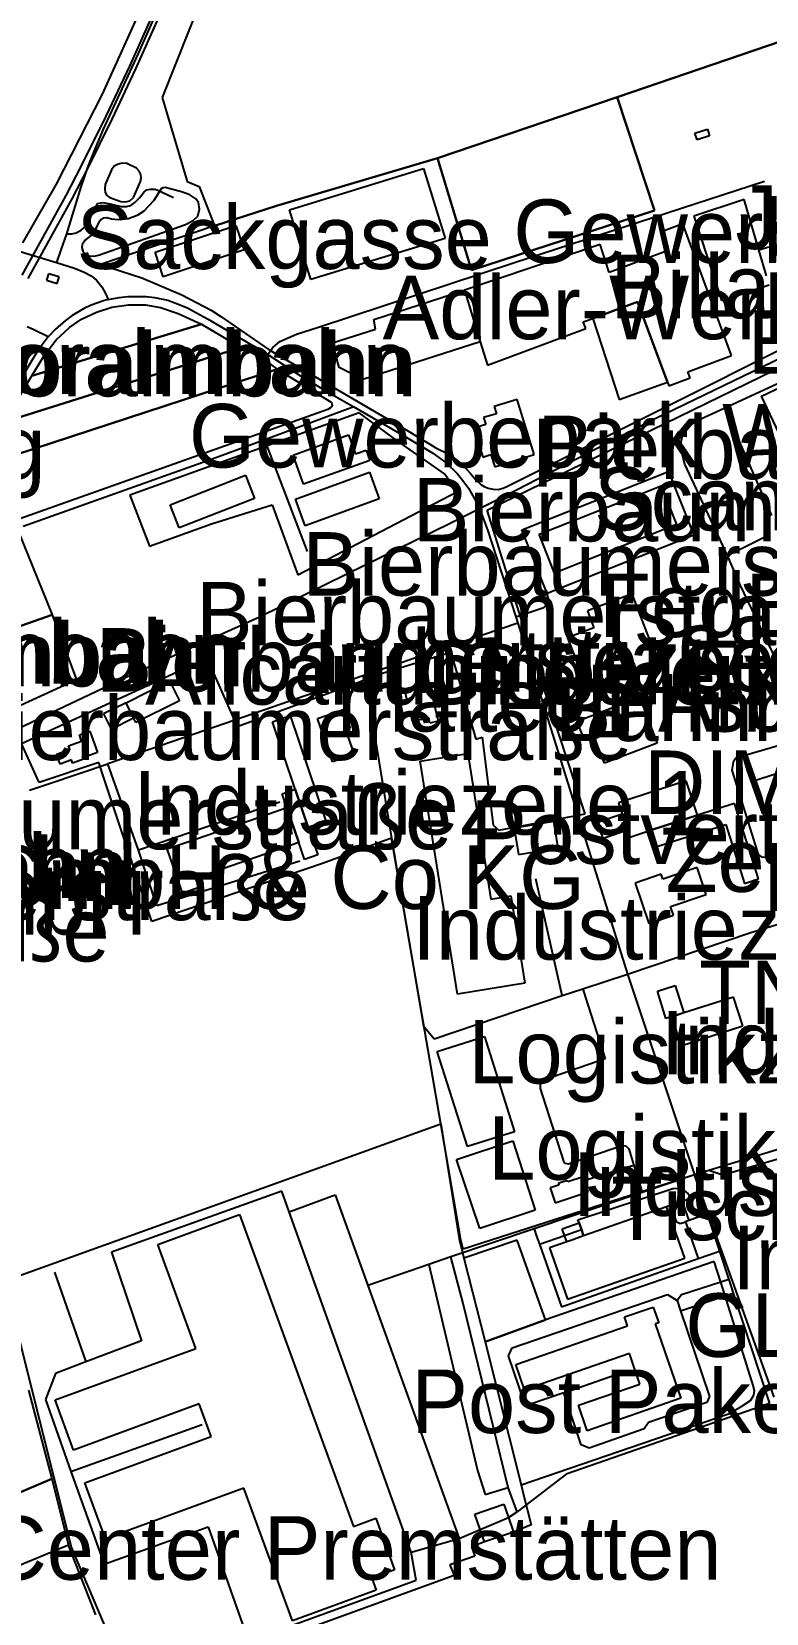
# Model space of a CAD drawing. Extents: x -3657 to 4700, y -7332 to 8131.
# Drawn here: x 904 to 1407, y -3503 to -2421 of the extents above; entities that cross this region are included whole.
import ezdxf

# ---------------------------------------------------------------- set-up
doc = ezdxf.new("R2010")
doc.units = 0
for name, color, linetype in [('OSM_BUILDING_COMMERCIAL', 9, 'CONTINUOUS'), ('OSM_BUILDING_INDUSTRIAL', 9, 'CONTINUOUS'), ('OSM_BUILDING_ROOF', 9, 'CONTINUOUS'), ('OSM_BUILDING_SERVICE', 9, 'CONTINUOUS'), ('OSM_BUILDING_WAREHOUSE', 9, 'CONTINUOUS'), ('OSM_BUILDING_YES', 9, 'CONTINUOUS'), ('OSM_HIGHWAY_CYCLEWAY', 8, 'CONTINUOUS'), ('OSM_HIGHWAY_PATH', 8, 'CONTINUOUS'), ('OSM_HIGHWAY_RESIDENTIAL', 8, 'CONTINUOUS'), ('OSM_HIGHWAY_SECONDARY', 8, 'CONTINUOUS'), ('OSM_HIGHWAY_SERVICE', 8, 'CONTINUOUS'), ('OSM_HIGHWAY_TRACK', 8, 'CONTINUOUS'), ('OSM_HIGHWAY_UNCLASSIFIED', 8, 'CONTINUOUS'), ('OSM_LABELS', 8, 'CONTINUOUS'), ('OSM_LANDUSE_COMMERCIAL', 3, 'CONTINUOUS'), ('OSM_LANDUSE_FARMLAND', 3, 'CONTINUOUS'), ('OSM_LANDUSE_FOREST', 3, 'CONTINUOUS'), ('OSM_LANDUSE_GRASS', 3, 'CONTINUOUS'), ('OSM_LANDUSE_INDUSTRIAL', 3, 'CONTINUOUS'), ('OSM_NATURAL_WATER', 4, 'CONTINUOUS'), ('OSM_RAILWAY_RAIL', 5, 'CONTINUOUS')]:
    doc.layers.add(name, color=color, linetype=linetype)

msp = doc.modelspace()

# ---------------------------------------------------------------- linework, layer by layer
at = {"layer": 'OSM_BUILDING_COMMERCIAL'}
for p, q in [((1401.489612, -2570.477107), (1408.452148, -2568.486718)), ((1406.745644, -2588.357251), (1401.489612, -2570.477107)), ((1138.119191, -2618.157492), (1200.182838, -2598.120166)), ((1200.182838, -2598.120166), (1211.005865, -2633.391197)), ((1109.958086, -2634.136203), (1139.279614, -2624.840307)), ((1139.279614, -2624.840307), (1138.119191, -2618.157492)), ((1114.599776, -2650.982234), (1109.958086, -2634.136203)), ((1211.005865, -2633.391197), (1130.572652, -2659.121703)), ((1130.572652, -2659.121703), (1114.599776, -2650.982234)), ((1251.233848, -2764.934795), (1334.64017, -2731.754229)), ((1334.64017, -2731.754229), (1345.220493, -2758.374294)), ((1261.814171, -2791.55486), (1251.233848, -2764.934795)), ((1345.220493, -2758.374294), (1261.814171, -2791.55486)), ((1159.120565, -2870.68117), (1170.739959, -2867.923536)), ((1160.986342, -2878.553771), (1159.120565, -2870.68117)), ((1170.739959, -2867.923536), (1171.445314, -2870.89244)), ((1171.445314, -2870.89244), (1176.754437, -2869.635938)), ((1176.754437, -2869.635938), (1182.215249, -2892.664407)), ((1277.233381, -2892.720005), (1319.911146, -2876.407709)), ((1319.911146, -2876.407709), (1331.879426, -2907.73132)), ((1156.192963, -2879.687959), (1160.986342, -2878.553771)), ((1158.453132, -2889.239603), (1156.192963, -2879.687959)), ((1163.436123, -2888.060937), (1158.453132, -2889.239603)), ((1164.619299, -2893.064709), (1163.436123, -2888.060937)), ((1175.715366, -2890.429389), (1164.619299, -2893.064709)), ((1176.564826, -2894.009866), (1175.715366, -2890.429389)), ((1182.215249, -2892.664407), (1176.564826, -2894.009866)), ((1282.064683, -2905.385107), (1277.233381, -2892.720005)), ((929.334139, -2909.577155), (938.359648, -2906.308025)), ((936.820002, -2902.038139), (943.873551, -2899.491776)), ((938.359648, -2906.308025), (936.820002, -2902.038139)), ((943.873551, -2899.491776), (949.220596, -2914.269581)), ((1288.731425, -2902.838743), (1282.064683, -2905.385107)), ((1295.860819, -2921.497252), (1288.731425, -2902.838743)), ((1331.879426, -2907.73132), (1295.860819, -2921.497252)), ((921.203596, -2915.303694), (930.221521, -2912.034563)), ((923.645793, -2922.064346), (921.203596, -2915.303694)), ((931.419865, -2919.251114), (923.645793, -2922.064346)), ((930.221521, -2912.034563), (929.334139, -2909.577155)), ((932.193481, -2921.386057), (931.419865, -2919.251114)), ((940.263347, -2918.47275), (932.193481, -2921.386057)), ((949.220596, -2914.269581), (939.959969, -2917.627668)), ((939.959969, -2917.627668), (940.263347, -2918.47275)), ((1169.996682, -2920.029479), (1202.405086, -2914.870034)), ((1202.405086, -2914.870034), (1218.241441, -3014.356135)), ((1195.343952, -3079.282853), (1169.996682, -2920.029479)), ((1291.226713, -2961.827651), (1308.033879, -2956.112232)), ((1295.003774, -2972.947144), (1291.226713, -2961.827651)), ((1308.033879, -2956.112232), (1311.810941, -2967.242844)), ((1311.810941, -2967.242844), (1295.003774, -2972.947144)), ((1359.213824, -2992.784319), (1335.83093, -3000.712517)), ((1365.471005, -3011.253796), (1359.213824, -2992.784319)), ((1334.723599, -2997.432267), (1317.02905, -3003.436793)), ((1317.02905, -3003.436793), (1326.380691, -3031.013135)), ((1335.83093, -3000.712517), (1334.723599, -2997.432267)), ((1218.241441, -3014.356135), (1231.984485, -3012.165595)), ((1231.984485, -3012.165595), (1241.495399, -3071.932868)), ((1341.147637, -3019.50446), (1365.471005, -3011.253796)), ((1326.380691, -3031.013135), (1343.119597, -3025.331074)), ((1343.119597, -3025.331074), (1341.147637, -3019.50446)), ((1241.495399, -3071.932868), (1195.343952, -3079.282853)), ((1332.213142, -3077.281344), (1344.34828, -3073.522955)), ((1337.984917, -3095.939853), (1332.213142, -3077.281344)), ((1344.34828, -3073.522955), (1350.120055, -3092.181464)), ((1384.219793, -3081.417795), (1350.120055, -3092.181464)), ((1390.552819, -3100.954744), (1384.219793, -3081.417795)), ((1350.120055, -3092.181464), (1337.984917, -3095.939853)), ((1350.120055, -3092.181464), (1341.913668, -3095.161488)), ((1341.913668, -3095.161488), (1348.246693, -3114.687317)), ((1348.246693, -3114.687317), (1390.552819, -3100.954744))]:
    msp.add_line(p, q, dxfattribs=at)
at = {"layer": 'OSM_BUILDING_INDUSTRIAL'}
for p, q in [((1391.387109, -2536.140114), (1357.006746, -2547.493116)), ((1401.489612, -2570.477107), (1391.387109, -2536.140114)), ((1357.006746, -2547.493116), (1376.03616, -2605.169924)), ((1406.745644, -2588.357251), (1401.489612, -2570.477107)), ((1376.03616, -2605.169924), (1408.535577, -2594.439614)), ((1082.980157, -2710.816224), (1120.902464, -2697.09477)), ((1120.902464, -2697.09477), (1125.589661, -2710.048979)), ((1090.208149, -2730.797952), (1082.980157, -2710.816224)), ((1125.589661, -2710.048979), (1132.855575, -2707.413659)), ((1132.855575, -2707.413659), (1135.396369, -2714.441179)), ((998.944325, -2744.786274), (1050.41248, -2724.637753)), ((1050.41248, -2724.637753), (1056.624154, -2740.527508)), ((1084.588063, -2740.916691), (1135.237096, -2722.602886)), ((1135.396369, -2714.441179), (1090.208149, -2730.797952)), ((1135.237096, -2722.602886), (1141.805239, -2740.772137)), ((1005.155999, -2760.676029), (998.944325, -2744.786274)), ((1056.624154, -2740.527508), (1005.155999, -2760.676029)), ((1091.148622, -2759.097061), (1084.588063, -2740.916691)), ((1141.805239, -2740.772137), (1091.148622, -2759.097061)), ((1338.417231, -3224.725817), (1281.68546, -3244.618589)), ((1343.506405, -3239.192277), (1338.417231, -3224.725817)), ((1350.779903, -3259.818935), (1343.506405, -3239.192277)), ((1270.225339, -3248.632726), (1258.31015, -3252.813655)), ((1258.31015, -3252.813655), (1270.680407, -3287.906774)), ((1273.547333, -3247.465179), (1270.225339, -3248.632726)), ((1279.008145, -3245.552626), (1273.547333, -3247.465179)), ((1281.68546, -3244.618589), (1279.008145, -3245.552626)), ((1270.680407, -3287.906774), (1350.779903, -3259.818935))]:
    msp.add_line(p, q, dxfattribs=at)
at = {"layer": 'OSM_BUILDING_ROOF'}
for p, q in [((1267.070203, -3239.759371), (1278.537909, -3235.734114)), ((1268.678109, -3244.285004), (1267.070203, -3239.759371)), ((1278.537909, -3235.734114), (1280.13823, -3240.259748)), ((1280.13823, -3240.259748), (1281.68546, -3244.618589)), ((1270.225339, -3248.632726), (1268.678109, -3244.285004)), ((1273.547333, -3247.465179), (1270.225339, -3248.632726)), ((1279.008145, -3245.552626), (1273.547333, -3247.465179)), ((1281.68546, -3244.618589), (1279.008145, -3245.552626))]:
    msp.add_line(p, q, dxfattribs=at)
at = {"layer": 'OSM_BUILDING_SERVICE'}
for p, q in [((915.72003, -2586.85612), (914.362412, -2591.337275)), ((914.362412, -2591.337275), (921.696586, -2593.550054)), ((923.054205, -2589.080018), (915.72003, -2586.85612)), ((921.696586, -2593.550054), (923.054205, -2589.080018))]:
    msp.add_line(p, q, dxfattribs=at)
at = {"layer": 'OSM_BUILDING_WAREHOUSE'}
for p, q in [((1080.515207, -2543.100916), (1172.264436, -2515.013078)), ((1172.264436, -2515.013078), (1186.887278, -2562.815777)), ((1095.138049, -2590.903615), (1080.515207, -2543.100916)), ((1186.887278, -2562.815777), (1095.138049, -2590.903615)), ((1349.445038, -2552.774875), (1334.860119, -2558.212307)), ((1334.860119, -2558.212307), (1339.600407, -2570.944126)), ((1382.907682, -2642.653734), (1349.445038, -2552.774875)), ((1292.902879, -2566.91887), (1200.182838, -2598.120166)), ((1299.228319, -2585.988799), (1292.902879, -2566.91887)), ((1339.600407, -2570.944126), (1299.228319, -2585.988799)), ((1200.182838, -2598.120166), (1211.005865, -2633.391197)), ((1287.942641, -2617.379127), (1318.447345, -2606.015006)), ((1318.447345, -2606.015006), (1338.92539, -2661.023136)), ((1215.913011, -2649.381027), (1283.111339, -2624.273213)), ((1281.442758, -2619.803177), (1287.942641, -2617.379127)), ((1283.111339, -2624.273213), (1281.442758, -2619.803177)), ((1403.241623, -2670.530302), (1512.950856, -2618.62451)), ((1211.005865, -2633.391197), (1215.913011, -2649.381027)), ((1352.86563, -2653.851063), (1382.907682, -2642.653734)), ((1339.865863, -2663.547261), (1354.450783, -2658.109829)), ((1354.450783, -2658.109829), (1352.86563, -2653.851063)), ((1338.92539, -2661.023136), (1339.865863, -2663.547261)), ((1440.837798, -2750.079153), (1403.241623, -2670.530302)), ((1314.875063, -2805.743333), (1284.347606, -2817.4188)), ((1332.592365, -2852.111617), (1314.875063, -2805.743333)), ((1284.347606, -2817.4188), (1288.754178, -2828.960834)), ((1288.754178, -2828.960834), (1270.741083, -2835.8438)), ((1270.741083, -2835.8438), (1284.044228, -2870.68117)), ((1284.044228, -2870.68117), (1332.592365, -2852.111617)), ((1309.596278, -3300.082618), (1329.293124, -3293.266369)), ((1329.293124, -3293.266369), (1333.00951, -3304.007799)), ((1235.389908, -3332.551537), (1311.697174, -3306.164981)), ((1311.697174, -3306.164981), (1309.596278, -3300.082618)), ((1333.00951, -3304.007799), (1330.673496, -3304.819522)), ((1330.673496, -3304.819522), (1348.22394, -3355.635604)), ((1313.01687, -3325.045879), (1241.351295, -3349.820109)), ((1320.222108, -3345.906048), (1313.01687, -3325.045879)), ((1241.351295, -3349.820109), (1235.389908, -3332.551537)), ((1278.135932, -3360.461464), (1320.222108, -3345.906048)), ((1284.127657, -3377.807872), (1278.135932, -3360.461464)), ((1348.22394, -3355.635604), (1284.127657, -3377.807872))]:
    msp.add_line(p, q, dxfattribs=at)
at = {"layer": 'OSM_BUILDING_YES'}
for p, q in [((1357.79553, -2490.794823), (1366.335634, -2487.948233)), ((1359.297253, -2495.309337), (1357.79553, -2490.794823)), ((1367.844941, -2492.462747), (1359.297253, -2495.309337)), ((1366.335634, -2487.948233), (1367.844941, -2492.462747)), ((988.568782, -2572.200629), (1043.897428, -2553.886824)), ((1043.897428, -2553.886824), (1049.434084, -2570.621661)), ((994.105439, -2588.935465), (988.568782, -2572.200629)), ((1049.434084, -2570.621661), (994.105439, -2588.935465)), ((1318.447345, -2606.015006), (1287.942641, -2617.379127)), ((1338.92539, -2661.023136), (1318.447345, -2606.015006)), ((1287.942641, -2617.379127), (1305.917814, -2672.743081)), ((1305.917814, -2672.743081), (1338.92539, -2661.023136)), ((1236.239368, -2672.832037), (1220.494026, -2677.691255)), ((1220.494026, -2677.691255), (1221.988165, -2682.539354)), ((1247.836009, -2710.482639), (1236.239368, -2672.832037)), ((1214.714666, -2689.944936), (1206.614462, -2692.446822)), ((1206.614462, -2692.446822), (1212.719953, -2712.261758)), ((1221.988165, -2682.539354), (1213.25845, -2685.230271)), ((1213.25845, -2685.230271), (1214.714666, -2689.944936)), ((1212.719953, -2712.261758), (1218.32487, -2710.538237)), ((1218.32487, -2710.538237), (1220.865665, -2718.7889)), ((1220.865665, -2718.7889), (1247.836009, -2710.482639)), ((968.758169, -2880.166097), (998.549933, -2865.265977)), ((998.549933, -2865.265977), (1005.307688, -2878.78728)), ((968.758169, -2880.166097), (953.407219, -2887.838547)), ((973.908018, -2890.484987), (968.758169, -2880.166097)), ((973.908018, -2890.484987), (968.758169, -2880.166097)), ((1005.307688, -2878.78728), (975.515924, -2893.6874)), ((1099.567374, -2891.007603), (1117.398443, -2884.691731)), ((1117.398443, -2884.691731), (1121.926366, -2897.490267)), ((953.407219, -2887.838547), (958.564653, -2898.157437)), ((958.564653, -2898.157437), (973.908018, -2890.484987)), ((975.515924, -2893.6874), (973.908018, -2890.484987)), ((1068.804799, -2893.098067), (1080.947521, -2888.961616)), ((1084.504634, -2939.321798), (1068.804799, -2893.098067)), ((1080.947521, -2888.961616), (1105.483254, -2961.20496)), ((1110.026346, -2920.607692), (1099.567374, -2891.007603)), ((1121.926366, -2897.490267), (1118.710554, -2898.624455)), ((1118.710554, -2898.624455), (1124.649188, -2915.437128)), ((1124.649188, -2915.437128), (1110.026346, -2920.607692)), ((1397.08304, -2933.839888), (1419.222083, -2926.667816)), ((1075.509462, -2942.435256), (1084.504634, -2939.321798)), ((1093.340531, -2965.330292), (1084.504634, -2939.321798)), ((1084.504634, -2939.321798), (1093.340531, -2965.330292)), ((1351.834143, -2933.428467), (1305.584098, -2948.473141)), ((1359.464112, -2956.890597), (1351.834143, -2933.428467)), ((1406.692553, -2962.0834), (1397.08304, -2933.839888)), ((1053.400758, -2960.54891), (1078.732859, -2951.764511)), ((1078.732859, -2951.764511), (1075.509462, -2942.435256)), ((1086.961999, -2975.715898), (1078.732859, -2951.764511)), ((1078.732859, -2951.764511), (1086.961999, -2975.715898)), ((1305.584098, -2948.473141), (1308.033879, -2956.112232)), ((1384.963071, -2948.973518), (1359.464112, -2956.890597)), ((1401.38343, -3000.556844), (1384.963071, -2948.973518)), ((1008.902723, -2975.960527), (1053.400758, -2960.54891)), ((1105.483254, -2961.20496), (1093.340531, -2965.330292)), ((1261.26809, -2961.293916), (1234.123303, -2965.941864)), ((1264.347382, -2979.318613), (1261.26809, -2961.293916)), ((1308.033879, -2956.112232), (1311.810941, -2967.242844)), ((1328.254053, -2967.042694), (1359.464112, -2956.890597)), ((1359.464112, -2956.890597), (1328.254053, -2967.042694)), ((1093.340531, -2965.330292), (1099.893506, -2984.166712)), ((1234.123303, -2965.941864), (1237.210179, -2983.966561)), ((1311.810941, -2967.242844), (1313.214066, -2971.93527)), ((1313.214066, -2971.93527), (1328.254053, -2967.042694)), ((1328.254053, -2967.042694), (1331.849088, -2978.351218)), ((1331.849088, -2978.351218), (1378.887917, -2963.362141)), ((1378.887917, -2963.362141), (1391.713241, -3003.636944)), ((996.888936, -2980.119217), (1008.902723, -2975.960527)), ((1006.104057, -3006.839358), (996.888936, -2980.119217)), ((1086.961999, -2975.715898), (1017.928232, -2999.622807)), ((1090.875581, -2987.235692), (1086.961999, -2975.715898)), ((1099.893506, -2984.166712), (1090.875581, -2987.235692)), ((1237.210179, -2983.966561), (1264.347382, -2979.318613)), ((1020.097388, -3005.90532), (1007.31757, -3010.330879)), ((1017.928232, -2999.622807), (1020.097388, -3005.90532)), ((1391.713241, -3003.636944), (1401.38343, -3000.556844)), ((1007.31757, -3010.330879), (1006.104057, -3006.839358)), ((1181.623661, -3118.467945), (1213.918298, -3108.27137)), ((1213.918298, -3108.27137), (1234.464604, -3173.409358)), ((1202.169967, -3183.605933), (1181.623661, -3118.467945)), ((1234.464604, -3173.409358), (1202.169967, -3183.605933)), ((1194.691688, -3192.479288), (1233.243506, -3179.636274)), ((1233.243506, -3179.636274), (1248.548949, -3226.960835)), ((1210.710071, -3239.581459), (1194.691688, -3192.479288)), ((1264.734189, -3209.892413), (1258.810725, -3211.871683)), ((1270.483211, -3206.778955), (1264.377719, -3208.813823)), ((1264.377719, -3208.813823), (1264.734189, -3209.892413)), ((1270.794174, -3207.701873), (1270.483211, -3206.778955)), ((1281.313822, -3204.188114), (1270.794174, -3207.701873)), ((1284.749583, -3214.495883), (1281.313822, -3204.188114)), ((1258.810725, -3211.871683), (1262.200979, -3222.02378)), ((1262.200979, -3222.02378), (1284.749583, -3214.495883)), ((990.366299, -3250.623115), (1046.33204, -3230.096532)), ((1046.33204, -3230.096532), (1124.383732, -3443.201608)), ((1248.548949, -3226.960835), (1210.710071, -3239.581459)), ((1016.358248, -3321.576598), (990.366299, -3250.623115)), ((920.278292, -3356.81427), (1016.358248, -3321.576598)), ((932.815406, -3391.040068), (920.278292, -3356.81427)), ((1018.754938, -3359.527426), (932.815406, -3391.040068)), ((1026.90065, -3381.744172), (1018.754938, -3359.527426)), ((940.57431, -3413.401368), (1026.90065, -3381.744172)), ((954.628317, -3451.774737), (940.57431, -3413.401368)), ((1049.403746, -3417.026323), (954.628317, -3451.774737)), ((1082.631272, -3507.739144), (1049.403746, -3417.026323)), ((1124.383732, -3443.201608), (1139.499563, -3437.664101)), ((1139.499563, -3437.664101), (1152.393147, -3472.868415)), ((1207.34257, -3434.806391), (1213.12193, -3432.849361)), ((1210.914851, -3445.381029), (1207.34257, -3434.806391)), ((1213.12193, -3432.849361), (1227.175936, -3428.101337)), ((1227.175936, -3428.101337), (1230.217305, -3437.119246)), ((1230.217305, -3437.119246), (1233.615144, -3447.171267)), ((1213.781778, -3453.865202), (1210.914851, -3445.381029)), ((1233.615144, -3447.171267), (1213.781778, -3453.865202)), ((1152.393147, -3472.868415), (1136.890508, -3478.561595)), ((1136.890508, -3478.561595), (1139.886371, -3486.745542)), ((1139.886371, -3486.745542), (1082.631272, -3507.739144))]:
    msp.add_line(p, q, dxfattribs=at)
at = {"layer": 'OSM_HIGHWAY_CYCLEWAY'}
for p, q in [((1759.567202, -3091.247427), (1376.95388, -3203.120642)), ((1376.95388, -3203.120642), (1367.329198, -3199.88487))]:
    msp.add_line(p, q, dxfattribs=at)
at = {"layer": 'OSM_HIGHWAY_PATH'}
msp.add_line((1348.997555, -3221.023026), (1353.616492, -3234.144027), dxfattribs=at)
at = {"layer": 'OSM_HIGHWAY_RESIDENTIAL'}
for p, q in [((1124.580928, -2677.769092), (1063.601858, -2700.341662)), ((1063.601858, -2700.341662), (1027.689434, -2713.640575)), ((1027.689434, -2713.640575), (898.442627, -2759.641916)), ((1210.512875, -2747.443833), (1215.837167, -2761.999249)), ((1215.837167, -2761.999249), (1235.35957, -2821.521893)), ((1235.35957, -2821.521893), (1236.755111, -2825.680583)), ((1236.755111, -2825.680583), (1311.682005, -3065.694832)), ((1395.952955, -3037.184453), (1478.411219, -3011.909846)), ((1311.682005, -3065.694832), (1395.952955, -3037.184453)), ((1311.682005, -3065.694832), (1357.469398, -3202.887133)), ((1574.240889, -3136.948541), (1367.329198, -3199.88487)), ((1367.329198, -3199.88487), (1357.469398, -3202.887133)), ((1357.469398, -3202.887133), (1321.647987, -3214.940663)), ((1357.469398, -3202.887133), (1366.274958, -3229.68511)), ((1321.647987, -3214.940663), (1247.760165, -3239.792729)), ((1366.274958, -3229.68511), (1374.587528, -3254.970837)), ((1247.760165, -3239.792729), (1190.755353, -3258.973854)), ((1374.587528, -3254.970837), (1381.011566, -3274.507785)), ((1381.011566, -3274.507785), (1384.022597, -3283.681367)), ((1384.022597, -3283.681367), (1408.884462, -3359.305036)), ((1408.884462, -3359.305036), (1269.709596, -3407.508037)), ((1269.709596, -3407.508037), (1236.201445, -3433.194065))]:
    msp.add_line(p, q, dxfattribs=at)
at = {"layer": 'OSM_HIGHWAY_SECONDARY'}
for p, q in [((1330.650743, -2685.764007), (1447.671397, -2629.276984)), ((1289.618807, -2706.835446), (1330.650743, -2685.764007)), ((1229.66364, -2737.847711), (1289.618807, -2706.835446)), ((1210.512875, -2747.443833), (1229.66364, -2737.847711)), ((1119.180791, -2792.22203), (1190.300285, -2757.429137)), ((1190.300285, -2757.429137), (1210.512875, -2747.443833)), ((1075.820425, -2813.615934), (1119.180791, -2792.22203)), ((973.680484, -2860.295564), (1059.468327, -2821.555252)), ((1059.468327, -2821.555252), (1075.820425, -2813.615934)), ((922.144069, -2884.802926), (973.680484, -2860.295564)), ((871.714986, -2908.843269), (922.144069, -2884.802926))]:
    msp.add_line(p, q, dxfattribs=at)
at = {"layer": 'OSM_HIGHWAY_SERVICE'}
for p, q in [((905.640281, -2625.107175), (901.01376, -2623.250219)), ((915.439405, -2630.099827), (905.640281, -2625.107175)), ((1378.152224, -2678.46962), (1422.604752, -2657.931917)), ((1361.367811, -2686.231026), (1375.247376, -2679.815079)), ((1375.247376, -2679.815079), (1378.152224, -2678.46962)), ((1410.39377, -2752.169617), (1378.152224, -2678.46962)), ((1351.197049, -2693.959073), (1355.065124, -2689.889339)), ((1355.065124, -2689.889339), (1361.367811, -2686.231026)), ((1092.923386, -2776.743696), (1063.601858, -2700.341662)), ((1348.148095, -2704.744981), (1348.550072, -2700.475096)), ((1348.550072, -2700.475096), (1349.573974, -2697.016934)), ((1349.573974, -2697.016934), (1351.197049, -2693.959073)), ((1348.959633, -2710.03786), (1348.148095, -2704.744981)), ((1350.992268, -2716.954184), (1348.959633, -2710.03786)), ((1239.462764, -2761.899173), (1339.714174, -2722.013553)), ((1339.714174, -2722.013553), (1356.991577, -2765.47965)), ((1379.972495, -2779.379016), (1350.992268, -2716.954184)), ((1256.740167, -2805.36527), (1239.462764, -2761.899173)), ((1356.991577, -2765.47965), (1256.740167, -2805.36527)), ((1379.972495, -2779.379016), (1407.852975, -2765.579725)), ((1388.762886, -2799.572015), (1379.972495, -2779.379016)), ((1419.123485, -2862.675135), (1388.762886, -2799.572015)), ((1256.391282, -2813.293468), (1257.604795, -2810.84718)), ((1257.604795, -2809.012464), (1256.740167, -2805.36527)), ((1257.604795, -2810.84718), (1257.604795, -2809.012464)), ((1235.35957, -2821.521893), (1254.351062, -2815.117065)), ((1254.351062, -2815.117065), (1256.391282, -2813.293468)), ((1130.572652, -2861.741098), (1133.416825, -2873.183056)), ((1133.416825, -2873.183056), (1135.388785, -2882.30104)), ((1135.388785, -2882.30104), (1150.368096, -2972.713635)), ((1385.850453, -2918.083567), (1383.954337, -2920.841202)), ((1414.618315, -2909.632753), (1385.850453, -2918.083567)), ((977.358948, -2981.031015), (956.334821, -2921.942031)), ((1383.954337, -2920.841202), (1382.922851, -2926.178558)), ((1382.922851, -2926.178558), (1400.973869, -2983.944322)), ((1073.916726, -2948.206273), (977.358948, -2981.031015)), ((1150.368096, -2972.713635), (1172.226514, -3100.943624)), ((989.78988, -3018.926246), (977.358948, -2981.031015)), ((1400.973869, -2983.944322), (1403.529832, -2985.801278)), ((1087.583925, -2988.458836), (989.78988, -3018.926246)), ((1403.529832, -2985.801278), (1407.943989, -2985.334259)), ((1266.97919, -3080.328085), (1249.064692, -3000.556844)), ((1281.154548, -3075.691256), (1311.682005, -3065.694832)), ((1179.348323, -3109.994891), (1266.97919, -3080.328085)), ((1266.97919, -3080.328085), (1281.154548, -3075.691256)), ((1281.154548, -3075.691256), (1283.050663, -3081.662424)), ((1283.050663, -3081.662424), (1296.353809, -3123.560672)), ((1172.226514, -3100.943624), (1179.348323, -3109.994891)), ((1296.353809, -3123.560672), (1254.267632, -3138.093849)), ((1251.98471, -3140.03976), (1251.855774, -3143.953822)), ((1251.855774, -3143.953822), (1267.987923, -3193.435564)), ((1254.267632, -3138.093849), (1251.98471, -3140.03976)), ((1271.4161, -3195.359236), (1307.867021, -3182.860927)), ((1307.867021, -3182.860927), (1310.612596, -3182.972122)), ((1310.612596, -3182.972122), (1312.705907, -3185.19602)), ((1312.705907, -3185.19602), (1316.118915, -3196.549022)), ((1267.987923, -3193.435564), (1268.898058, -3195.025652)), ((1268.898058, -3195.025652), (1271.4161, -3195.359236)), ((1310.582258, -3198.094632), (1284.764752, -3206.100666)), ((1316.118915, -3196.549022), (1310.582258, -3198.094632)), ((1316.118915, -3196.549022), (1318.917581, -3205.856038)), ((1318.917581, -3205.856038), (1321.647987, -3214.940663)), ((1075.228837, -3214.14006), (958.868031, -3255.660245)), ((1080.226997, -3228.083903), (1075.228837, -3214.14006)), ((1080.226997, -3228.083903), (1111.846617, -3216.575228)), ((1111.846617, -3216.575228), (1134.175271, -3278.466325)), ((1163.68641, -3460.948319), (1080.226997, -3228.083903)), ((1341.67855, -3224.814773), (1345.053635, -3234.822316)), ((1366.274958, -3229.68511), (1353.616492, -3234.144027)), ((1247.760165, -3239.792729), (1249.550097, -3244.863218)), ((1268.678109, -3244.285004), (1280.13823, -3240.259748)), ((1345.053635, -3234.822316), (1347.586845, -3236.26785)), ((1347.586845, -3236.26785), (1351.234971, -3234.989108)), ((1353.616492, -3234.144027), (1351.234971, -3234.989108)), ((1351.234971, -3234.989108), (1359.995024, -3260.108042)), ((1249.550097, -3244.863218), (1251.468966, -3250.311769)), ((1251.468966, -3250.311769), (1268.678109, -3244.285004)), ((1251.468966, -3250.311769), (1266.630304, -3293.03286)), ((958.868031, -3255.660245), (979.414337, -3316.317078)), ((1175.829133, -3264.122179), (1134.175271, -3278.466325)), ((1190.755353, -3258.973854), (1175.829133, -3264.122179)), ((1175.829133, -3264.122179), (1209.086996, -3405.061749)), ((1199.204443, -3290.886798), (1190.755353, -3258.973854)), ((1341.344833, -3266.690782), (1359.995024, -3260.108042)), ((1359.995024, -3260.108042), (1374.587528, -3254.970837)), ((919.808055, -3269.504014), (941.28725, -3330.761299)), ((1266.630304, -3293.03286), (1341.344833, -3266.690782)), ((1375.421818, -3276.175709), (1348.694176, -3284.971228)), ((1381.011566, -3274.507785), (1375.421818, -3276.175709)), ((1134.175271, -3278.466325), (1196.648479, -3451.607945)), ((1232.887036, -3321.198535), (1338.978481, -3284.659882)), ((1338.978481, -3284.659882), (1345.584547, -3288.840811)), ((1348.694176, -3284.971228), (1345.584547, -3288.840811)), ((1347.821963, -3295.812733), (1378.364589, -3285.504963)), ((1378.364589, -3285.504963), (1384.022597, -3283.681367)), ((1230.171799, -3416.63714), (1199.204443, -3290.886798)), ((1345.584547, -3288.840811), (1347.821963, -3295.812733)), ((1347.821963, -3295.812733), (1367.662914, -3354.479176)), ((979.414337, -3316.317078), (941.28725, -3330.761299)), ((1230.240059, -3326.691564), (1232.887036, -3321.198535)), ((1240.91898, -3358.13749), (1230.240059, -3326.691564)), ((920.596839, -3338.600541), (913.687395, -3356.491805)), ((941.28725, -3330.761299), (920.596839, -3338.600541)), ((1268.048599, -3351.854976), (1308.564791, -3337.688743)), ((1268.048599, -3351.854976), (1245.401397, -3359.772055)), ((1280.085139, -3387.559667), (1268.048599, -3351.854976)), ((913.687395, -3356.491805), (930.881369, -3405.639962)), ((1245.401397, -3359.772055), (1240.91898, -3358.13749)), ((1365.933657, -3358.448835), (1326.062144, -3372.292604)), ((1367.662914, -3354.479176), (1365.933657, -3358.448835)), ((930.881369, -3405.639962), (1020.908925, -3373.515748)), ((1326.062144, -3372.292604), (1323.005606, -3376.562489)), ((1323.005606, -3376.562489), (1285.371509, -3389.794685)), ((1285.371509, -3389.794685), (1280.085139, -3387.559667)), ((930.881369, -3405.639962), (953.733351, -3469.154504)), ((1209.086996, -3405.061749), (1214.373366, -3421.340686)), ((1214.373366, -3421.340686), (1230.171799, -3416.63714)), ((1236.201445, -3433.194065), (1230.171799, -3416.63714)), ((1210.914851, -3445.381029), (1230.217305, -3437.119246)), ((1230.217305, -3437.119246), (1236.201445, -3433.194065)), ((953.733351, -3469.154504), (1024.905936, -3443.457357)), ((1024.905936, -3443.457357), (1052.536129, -3521.727466)), ((1196.648479, -3451.607945), (1210.914851, -3445.381029)), ((1163.68641, -3460.948319), (1196.648479, -3451.607945)), ((1167.06908, -3480.007129), (1163.68641, -3460.948319)), ((1052.536129, -3521.727466), (1167.06908, -3480.007129))]:
    msp.add_line(p, q, dxfattribs=at)
at = {"layer": 'OSM_HIGHWAY_TRACK'}
for p, q in [((999.846876, -2384.381278), (977.085907, -2436.27595)), ((977.085907, -2436.27595), (953.03558, -2488.048308)), ((953.03558, -2488.048308), (946.641879, -2503.215296)), ((946.641879, -2503.215296), (942.622115, -2513.589783)), ((942.622115, -2513.589783), (937.83632, -2527.45579)), ((937.83632, -2527.45579), (927.938598, -2559.624482)), ((981.158763, -2530.780518), (983.054878, -2529.379462)), ((983.054878, -2529.379462), (985.557751, -2529.012519)), ((985.557751, -2529.012519), (988.606704, -2529.134833)), ((988.606704, -2529.134833), (990.988225, -2529.8576)), ((990.988225, -2529.8576), (1001.181741, -2534.805775)), ((943.016507, -2551.251504), (949.288856, -2538.908867)), ((949.288856, -2538.908867), (952.906645, -2538.108264)), ((952.906645, -2538.108264), (957.973065, -2538.964465)), ((957.973065, -2538.964465), (965.29207, -2540.910376)), ((965.29207, -2540.910376), (969.076716, -2540.910376)), ((969.076716, -2540.910376), (971.943643, -2540.120892)), ((971.943643, -2540.120892), (974.818153, -2538.163861)), ((974.818153, -2538.163861), (977.927783, -2534.872492)), ((977.927783, -2534.872492), (981.158763, -2530.780518)), ((940.680493, -2554.809742), (943.016507, -2551.251504)), ((927.938598, -2559.624482), (924.0326, -2570.454868)), ((927.938598, -2559.624482), (931.692906, -2559.557765)), ((931.692906, -2559.557765), (934.612924, -2558.868357)), ((934.612924, -2558.868357), (938.101776, -2557.133716)), ((938.101776, -2557.133716), (940.680493, -2554.809742)), ((924.0326, -2570.454868), (921.226349, -2579.105833))]:
    msp.add_line(p, q, dxfattribs=at)
at = {"layer": 'OSM_HIGHWAY_UNCLASSIFIED'}
for p, q in [((1234.472188, -2579.250387), (1405.403194, -2523.51949)), ((894.149822, -2571.010843), (921.226349, -2579.105833)), ((921.226349, -2579.105833), (933.414579, -2583.019895)), ((933.414579, -2583.019895), (940.126827, -2585.677454)), ((1100.356158, -2623.405892), (1234.472188, -2579.250387)), ((940.126827, -2585.677454), (944.905038, -2588.312773)), ((944.905038, -2588.312773), (948.53041, -2591.281678)), ((948.53041, -2591.281678), (952.095107, -2595.851789)), ((953.225192, -2605.347836), (944.988467, -2608.427936)), ((952.095107, -2595.851789), (954.651071, -2600.388542)), ((956.41825, -2604.413799), (953.225192, -2605.347836)), ((954.651071, -2600.388542), (956.41825, -2604.413799)), ((956.41825, -2604.413799), (963.926867, -2603.123938)), ((963.926867, -2603.123938), (969.880669, -2602.490127)), ((969.880669, -2602.490127), (982.387446, -2602.390051)), ((982.387446, -2602.390051), (988.090961, -2603.046101)), ((988.090961, -2603.046101), (997.222652, -2604.992012)), ((997.222652, -2604.992012), (1002.205643, -2606.648817)), ((931.965947, -2615.366499), (927.316672, -2618.746825)), ((939.702097, -2610.863105), (931.965947, -2615.366499)), ((944.988467, -2608.427936), (939.702097, -2610.863105)), ((1002.205643, -2606.648817), (1010.776085, -2610.273771)), ((1010.776085, -2610.273771), (1016.965005, -2613.476185)), ((1016.965005, -2613.476185), (1024.450869, -2617.645995)), ((920.316214, -2624.873665), (915.439405, -2630.099827)), ((927.316672, -2618.746825), (920.316214, -2624.873665)), ((1024.450869, -2617.645995), (1037.609909, -2625.440759)), ((1037.609909, -2625.440759), (1065.61174, -2641.997684)), ((1085.323755, -2628.187274), (1100.356158, -2623.405892)), ((911.313458, -2635.370466), (907.809437, -2640.374238)), ((915.439405, -2630.099827), (911.313458, -2635.370466)), ((1065.61174, -2641.997684), (1068.971657, -2637.561006)), ((1068.971657, -2637.561006), (1073.99257, -2633.124329)), ((1073.99257, -2633.124329), (1085.323755, -2628.187274)), ((907.809437, -2640.374238), (895.226816, -2661.434557)), ((1065.61174, -2641.997684), (1088.061746, -2656.5531)), ((1088.061746, -2656.5531), (1106.507156, -2667.572517)), ((1106.507156, -2667.572517), (1124.580928, -2677.769092)), ((1124.580928, -2677.769092), (1159.2495, -2697.962091)), ((1159.2495, -2697.962091), (1178.438188, -2709.493004)), ((1178.438188, -2709.493004), (1187.600217, -2716.020147)), ((1187.600217, -2716.020147), (1195.30603, -2723.636999)), ((1195.30603, -2723.636999), (1199.158936, -2728.262708)), ((1199.158936, -2728.262708), (1202.920829, -2733.511109)), ((1202.920829, -2733.511109), (1207.122621, -2740.794376)), ((1207.122621, -2740.794376), (1210.512875, -2747.443833)), ((1236.755111, -2825.680583), (1130.572652, -2861.741098)), ((1130.572652, -2861.741098), (1063.040608, -2885.14763)), ((1063.040608, -2885.14763), (1022.691274, -2899.069235)), ((1022.691274, -2899.069235), (969.546953, -2917.238486)), ((969.546953, -2917.238486), (956.334821, -2921.942031)), ((916.50123, -2935.252064), (956.334821, -2921.942031)), ((902.69751, -2939.888892), (916.50123, -2935.252064))]:
    msp.add_line(p, q, dxfattribs=at)
at = {"layer": 'OSM_LANDUSE_COMMERCIAL'}
for p, q in [((1128.183547, -2682.016738), (971.230703, -2738.147937)), ((1153.993469, -2700.875398), (1128.183547, -2682.016738)), ((1186.470132, -2723.548043), (1153.993469, -2700.875398)), ((1194.888884, -2735.935158), (1186.470132, -2723.548043)), ((971.230703, -2738.147937), (984.806889, -2773.052025)), ((1027.150937, -2757.851678), (1068.72137, -2744.786274)), ((1068.72137, -2744.786274), (1086.226306, -2792.755766)), ((1086.226306, -2792.755766), (1194.888884, -2735.935158)), ((984.806889, -2773.052025), (1027.150937, -2757.851678)), ((885.890344, -3275.341747), (1184.10378, -3167.960807)), ((1184.10378, -3167.960807), (1196.876013, -3247.921078)), ((1196.876013, -3247.921078), (1197.922669, -3252.090888)), ((1197.922669, -3252.090888), (1199.849122, -3259.752218)), ((1199.849122, -3259.752218), (1214.289937, -3317.173279)), ((1371.015246, -3262.176268), (1255.670758, -3302.061888)), ((1375.421818, -3276.175709), (1371.015246, -3262.176268)), ((931.510879, -3457.523515), (885.890344, -3275.341747)), ((1378.364589, -3285.504963), (1375.421818, -3276.175709)), ((1397.667043, -3346.851204), (1378.364589, -3285.504963)), ((1255.670758, -3302.061888), (1214.289937, -3317.173279)), ((1214.289937, -3317.173279), (1238.871176, -3414.913619)), ((1214.289937, -3317.173279), (1238.871176, -3414.913619)), ((1398.478581, -3350.309367), (1397.667043, -3346.851204)), ((1398.076604, -3353.567378), (1398.478581, -3350.309367)), ((1380.784032, -3366.388153), (1389.938477, -3361.095275)), ((1389.938477, -3361.095275), (1395.839188, -3357.225691)), ((1395.839188, -3357.225691), (1398.076604, -3353.567378)), ((1238.871176, -3414.913619), (1380.784032, -3366.388153)), ((1238.871176, -3414.913619), (1240.592849, -3421.763227)), ((1240.592849, -3421.763227), (1245.704776, -3442.100779)), ((1233.615144, -3447.171267), (1213.781778, -3453.865202)), ((1245.704776, -3442.100779), (1233.615144, -3447.171267)), ((973.460535, -3556.342446), (931.510879, -3457.523515)), ((1213.781778, -3453.865202), (1205.01414, -3457.167691)), ((1205.01414, -3457.167691), (1207.251556, -3463.683714)), ((1207.251556, -3463.683714), (1190.163765, -3469.588165)), ((1190.163765, -3469.588165), (1193.220303, -3476.91591)), ((1193.220303, -3476.91591), (973.460535, -3556.342446))]:
    msp.add_line(p, q, dxfattribs=at)
at = {"layer": 'OSM_LANDUSE_FARMLAND'}
for p, q in [((980.468577, -2402.161347), (952.375732, -2464.163638)), ((952.375732, -2464.163638), (921.013984, -2525.609954)), ((1304.613287, -2466.053952), (1181.828442, -2507.885483)), ((1330.119831, -2543.512337), (1304.613287, -2466.053952)), ((1181.828442, -2507.885483), (1205.01414, -2584.409831)), ((921.013984, -2525.609954), (897.866208, -2565.829159)), ((1205.01414, -2584.409831), (1330.119831, -2543.512337)), ((938.207958, -2618.001819), (948.424228, -2613.020286)), ((948.424228, -2613.020286), (959.057643, -2609.784514)), ((959.057643, -2609.784514), (970.350906, -2608.11659)), ((970.350906, -2608.11659), (982.061314, -2608.038753)), ((982.061314, -2608.038753), (992.277583, -2609.951306)), ((992.277583, -2609.951306), (1004.283786, -2614.02104)), ((1004.283786, -2614.02104), (1020.42352, -2621.248711)), ((904.39643, -2656.642056), (1020.42352, -2621.248711)), ((1020.42352, -2621.248711), (904.39643, -2656.642056)), ((920.854711, -2632.134694), (930.15326, -2623.572685)), ((930.15326, -2623.572685), (938.207958, -2618.001819)), ((1020.42352, -2621.248711), (1047.310435, -2637.249661)), ((885.222911, -2688.432685), (1047.310435, -2637.249661)), ((1047.310435, -2637.249661), (885.222911, -2688.432685)), ((912.48905, -2643.109633), (920.854711, -2632.134694)), ((1047.310435, -2637.249661), (1060.97005, -2643.943595)), ((904.39643, -2656.642056), (912.48905, -2643.109633)), ((1060.97005, -2643.943595), (1072.164715, -2652.127542)), ((867.035373, -2719.2448), (1072.164715, -2652.127542)), ((1072.164715, -2652.127542), (867.035373, -2719.2448)), ((885.222911, -2688.432685), (904.39643, -2656.642056)), ((1072.164715, -2652.127542), (1109.040366, -2674.722351)), ((1106.628507, -2679.626047), (892.177862, -2755.716735)), ((1108.539792, -2678.625293), (1106.628507, -2679.626047)), ((1109.2679, -2677.757972), (1108.539792, -2678.625293)), ((1109.040366, -2674.722351), (1109.540941, -2675.61191)), ((1109.62437, -2676.801696), (1109.2679, -2677.757972)), ((1109.540941, -2675.61191), (1109.62437, -2676.801696)), ((895.257154, -2763.366946), (918.109136, -2820.076359)), ((762.968978, -2873.950301), (918.109136, -2820.076359)), ((918.109136, -2820.076359), (762.968978, -2873.950301)), ((918.109136, -2820.076359), (934.802535, -2864.476493)), ((934.802535, -2864.476493), (838.130991, -2908.354011)), ((901.916311, -3350.053618), (917.987784, -3410.610375)), ((512.878949, -3583.829832), (917.987784, -3410.610375)), ((917.987784, -3410.610375), (512.878949, -3583.829832)), ((917.987784, -3410.610375), (929.409983, -3456.155817)), ((929.409983, -3456.155817), (708.815924, -3546.890878)), ((929.409983, -3456.155817), (708.815924, -3546.890878)), ((948.090512, -3503.702768), (929.409983, -3456.155817))]:
    msp.add_line(p, q, dxfattribs=at)
at = {"layer": 'OSM_LANDUSE_FOREST'}
for p, q in [((1029.07739, -2376.353004), (993.468344, -2466.476492)), ((1304.613287, -2466.053952), (1426.753453, -2424.44481)), ((993.468344, -2466.476492), (1010.457537, -2523.797477)), ((1181.828442, -2507.885483), (1304.613287, -2466.053952)), ((1071.739985, -2540.409999), (1181.828442, -2507.885483)), ((1010.457537, -2523.797477), (1018.823198, -2527.255639)), ((1018.823198, -2527.255639), (1029.198741, -2554.075855)), ((1029.198741, -2554.075855), (1071.739985, -2540.409999))]:
    msp.add_line(p, q, dxfattribs=at)
at = {"layer": 'OSM_LANDUSE_GRASS'}
for p, q in [((1277.802216, -3233.654769), (1342.687283, -3212.249746)), ((1342.687283, -3212.249746), (1344.924699, -3211.893922)), ((1348.504565, -3221.156459), (1343.817368, -3222.802144)), ((1344.924699, -3211.893922), (1347.875055, -3212.249746)), ((1347.875055, -3212.249746), (1350.726812, -3213.728638)), ((1349.445038, -3220.889592), (1348.504565, -3221.156459)), ((1354.13982, -3219.232787), (1349.445038, -3220.889592)), ((1350.726812, -3213.728638), (1353.214515, -3215.919178)), ((1353.214515, -3215.919178), (1355.505023, -3218.821366)), ((1355.505023, -3218.821366), (1354.13982, -3219.232787)), ((1338.417231, -3224.725817), (1281.68546, -3244.618589)), ((1343.817368, -3222.802144), (1338.417231, -3224.725817)), ((1278.537909, -3235.734114), (1277.802216, -3233.654769)), ((1280.13823, -3240.259748), (1278.537909, -3235.734114)), ((1281.68546, -3244.618589), (1280.13823, -3240.259748)), ((1236.330381, -3247.554135), (1199.849122, -3259.752218)), ((1255.670758, -3302.061888), (1236.330381, -3247.554135)), ((1199.849122, -3259.752218), (1214.289937, -3317.173279)), ((1214.289937, -3317.173279), (1255.670758, -3302.061888))]:
    msp.add_line(p, q, dxfattribs=at)
at = {"layer": 'OSM_LANDUSE_INDUSTRIAL'}
for p, q in [((1426.753453, -2424.44481), (1304.613287, -2466.053952)), ((1304.613287, -2466.053952), (1330.119831, -2543.512337)), ((1181.828442, -2507.885483), (1071.739985, -2540.409999)), ((1205.01414, -2584.409831), (1181.828442, -2507.885483)), ((1071.739985, -2540.409999), (1029.198741, -2554.075855)), ((1330.119831, -2543.512337), (1205.01414, -2584.409831)), ((1029.198741, -2554.075855), (951.336661, -2580.640323)), ((951.336661, -2580.640323), (979.581195, -2589.580396)), ((979.581195, -2589.580396), (1006.885256, -2601.300341)), ((1215.617217, -2748.60026), (1541.680796, -2589.49144)), ((1228.306021, -2732.777222), (1512.806752, -2590.103012)), ((1006.885256, -2601.300341), (1026.877896, -2611.763783)), ((1026.877896, -2611.763783), (1033.453624, -2616.00031)), ((1033.453624, -2616.00031), (1066.696318, -2638.984301)), ((1066.696318, -2638.984301), (1161.395903, -2694.337136)), ((1161.395903, -2694.337136), (1180.690773, -2705.945886)), ((1180.690773, -2705.945886), (1189.572177, -2710.23801)), ((1189.572177, -2710.23801), (1195.958293, -2715.052751)), ((1195.958293, -2715.052751), (1199.416808, -2718.244045)), ((1199.416808, -2718.244045), (1204.407383, -2723.414609)), ((1204.407383, -2723.414609), (1207.964496, -2727.795689)), ((1207.964496, -2727.795689), (1211.324412, -2731.042581)), ((1211.324412, -2731.042581), (1213.660426, -2732.365801)), ((1213.660426, -2732.365801), (1216.307403, -2733.388794)), ((1216.307403, -2733.388794), (1219.864516, -2734.200517)), ((1219.864516, -2734.200517), (1223.32303, -2734.300593)), ((1223.32303, -2734.300593), (1225.841071, -2733.655662)), ((1225.841071, -2733.655662), (1228.306021, -2732.777222)), ((1241.290619, -2830.172858), (1215.617217, -2748.60026)), ((1282.67144, -2956.123352), (1241.290619, -2830.172858)), ((897.335296, -2907.931471), (1023.965463, -2849.598612)), ((1023.965463, -2849.598612), (1044.716549, -2896.411676)), ((1135.919697, -2862.463865), (1190.838782, -2845.562236)), ((1190.838782, -2845.562236), (1208.055509, -2905.040402)), ((1044.716549, -2896.411676), (1129.472905, -2865.343814)), ((1129.472905, -2865.343814), (1135.919697, -2862.463865)), ((909.235316, -2934.67385), (897.335296, -2907.931471)), ((1208.055509, -2905.040402), (1212.348314, -2903.594868)), ((1212.348314, -2903.594868), (1219.894854, -2963.862519)), ((950.016965, -2920.952396), (909.235316, -2934.67385)), ((953.88504, -2932.149726), (950.016965, -2920.952396)), ((986.331366, -3029.723274), (953.88504, -2932.149726)), ((1223.778098, -2967.198366), (1282.67144, -2956.123352)), ((1150.368096, -2972.713635), (1103.094148, -2990.037804)), ((1184.10378, -3167.960807), (1150.368096, -2972.713635)), ((1219.894854, -2963.862519), (1223.778098, -2967.198366)), ((1103.094148, -2990.037804), (986.331366, -3029.723274)), ((1197.61929, -3247.543016), (1184.10378, -3167.960807)), ((1357.469398, -3202.887133), (1199.242365, -3253.747692)), ((1411.903077, -3354.979554), (1357.469398, -3202.887133)), ((1199.242365, -3253.747692), (1197.61929, -3247.543016))]:
    msp.add_line(p, q, dxfattribs=at)
at = {"layer": 'OSM_NATURAL_WATER'}
for p, q in [((958.807355, -2515.924876), (954.476628, -2525.93242)), ((960.703471, -2513.356273), (958.807355, -2515.924876)), ((963.38837, -2511.832903), (960.703471, -2513.356273)), ((966.133945, -2511.154614), (963.38837, -2511.832903)), ((969.182899, -2511.46596), (966.133945, -2511.154614)), ((975.796549, -2514.701732), (969.182899, -2511.46596)), ((977.791262, -2516.71436), (975.796549, -2514.701732)), ((978.769658, -2519.071693), (977.791262, -2516.71436)), ((979.042698, -2521.284472), (978.769658, -2519.071693)), ((954.476628, -2525.93242), (954.165665, -2528.867966)), ((954.165665, -2528.867966), (954.415952, -2531.247537)), ((973.763913, -2534.794655), (978.542124, -2523.819716)), ((978.542124, -2523.819716), (979.042698, -2521.284472)), ((992.854003, -2528.912444), (987.81792, -2536.785044)), ((994.006841, -2528.12296), (992.854003, -2528.912444)), ((995.425135, -2527.956167), (994.006841, -2528.12296)), ((1006.672891, -2530.769399), (995.425135, -2527.956167)), ((954.415952, -2531.247537), (955.606713, -2533.38248)), ((955.606713, -2533.38248), (957.707609, -2534.727938)), ((957.707609, -2534.727938), (965.15555, -2537.418855)), ((965.15555, -2537.418855), (968.38653, -2537.785799)), ((968.38653, -2537.785799), (971.382392, -2536.985195)), ((971.382392, -2536.985195), (973.763913, -2534.794655)), ((987.81792, -2536.785044), (980.98432, -2544.046073)), ((1012.308146, -2532.870983), (1006.672891, -2530.769399)), ((1016.373417, -2535.57302), (1012.308146, -2532.870983)), ((1018.224026, -2538.208339), (1016.373417, -2535.57302)), ((1018.929381, -2542.767331), (1018.224026, -2538.208339)), ((949.94112, -2551.952032), (947.734042, -2556.866848)), ((951.655208, -2549.81709), (949.94112, -2551.952032)), ((953.149347, -2548.894172), (951.655208, -2549.81709)), ((955.492946, -2548.682902), (953.149347, -2548.894172)), ((958.845278, -2549.527983), (955.492946, -2548.682902)), ((963.259434, -2549.894926), (958.845278, -2549.527983)), ((970.449504, -2549.316713), (963.259434, -2549.894926)), ((976.357799, -2547.115053), (970.449504, -2549.316713)), ((980.98432, -2544.046073), (976.357799, -2547.115053)), ((1009.479142, -2553.275252), (1014.659329, -2550.528737)), ((1014.659329, -2550.528737), (1017.867556, -2547.537594)), ((1017.867556, -2547.537594), (1018.929381, -2542.767331)), ((944.601659, -2560.792029), (941.044547, -2563.783173)), ((946.384008, -2559.146344), (944.601659, -2560.792029)), ((947.734042, -2556.866848), (946.384008, -2559.146344)), ((949.87286, -2574.124301), (1009.479142, -2553.275252)), ((938.693364, -2566.90775), (938.412739, -2568.909259)), ((938.412739, -2568.909259), (939.118094, -2571.333308)), ((941.044547, -2563.783173), (938.693364, -2566.90775)), ((939.118094, -2571.333308), (940.543972, -2573.25698)), ((940.543972, -2573.25698), (943.608095, -2574.535722)), ((943.608095, -2574.535722), (946.664633, -2574.891546)), ((946.664633, -2574.891546), (949.87286, -2574.124301))]:
    msp.add_line(p, q, dxfattribs=at)
at = {"layer": 'OSM_RAILWAY_RAIL'}
for p, q in [((986.498224, -2410.234098), (971.041092, -2444.882438)), ((990.791029, -2412.113293), (975.295974, -2446.850588)), ((971.041092, -2444.882438), (954.863436, -2479.186072)), ((975.295974, -2446.850588), (959.072812, -2481.243179)), ((954.863436, -2479.186072), (937.965256, -2513.145003)), ((959.072812, -2481.243179), (942.129125, -2515.291065)), ((937.965256, -2513.145003), (927.475946, -2533.37136)), ((942.129125, -2515.291065), (931.609477, -2535.57302)), ((927.475946, -2533.37136), (897.464232, -2587.923591)), ((931.609477, -2535.57302), (901.628101, -2590.014056))]:
    msp.add_line(p, q, dxfattribs=at)

# ---------------------------------------------------------------- texts
at = {"layer": 'OSM_LABELS'}
for s, p in [('Johann Fedl Gesellschaft m.b.H', (1385.458228, -2569.938606)), ('Sackgasse', (934.903194, -2583.609278)), ('Gewerbepark', (1233.612097, -2579.533558)), ('Billa Lager', (1299.945051, -2617.320441)), ('Adler-Werk Lackfabrik', (1144.209514, -2631.610688)), ('Bierbaumerstraße', (1393.835084, -2655.264303)), ('Koralmbahn', (849.814973, -2669.00947)), ('Koralmbahn', (854.253671, -2670.68172)), ('Gewerbepark West', (1011.734584, -2719.319203)), ('Bierbaumerstraße', (1250.128258, -2727.262232)), ('Langer Weg', (597.419385, -2727.435686)), ('Scania Österreich GmbH', (1288.828506, -2762.310595)), ('Bierbaumerstraße', (1164.866044, -2769.87201)), ('Bierbaumerstraße', (1089.349942, -2806.940501)), ('FedEx', (1292.299372, -2835.229051)), ('Bierbaumerstraße', (1016.574405, -2840.925408)), ('Koralmbahn', (731.562561, -2867.129828)), ('Koralmbahn', (736.34925, -2869.038083)), ('Bierbaumerstraße', (947.912277, -2872.549245)), ('Industriezeile 1', (1096.460035, -2873.564494)), ('Allcartuning Vertriebs GmbH', (981.79965, -2881.426307)), ('Global Express Austria GmbH', (1167.335703, -2881.194223)), ('maltech Arbeitsbühnen', (1113.120806, -2899.838068)), ('Frischgemüse Knödl GmbH', (1296.130609, -2899.90002)), ('Bahnhofstraße', (1261.922188, -2906.298595)), ('Bierbaumerstraße', (850.416925, -2919.311406)), ('DIMAS Bohr- u Säge GmbH', (1322.972424, -2956.199798)), ('Industriezeile 1', (973.53147, -2970.273766)), ('Bierbaumerstraße', (727.231823, -2980.311247)), ('Postverteilerzentrum Kalsdorf', (1204.209104, -2990.38092)), ('Zeppelin Baumaschinen Österreich', (1337.771709, -3009.433906)), ('Koralmbahn', (653.105638, -3013.656534)), ('Koralmbahn', (657.29991, -3015.779016)), ('INKU Jordan GmbH & Co KG', (521.24461, -3021.115551)), ('Bierbaumerstraße', (629.808092, -3028.768133)), ('Styria Karting GesmbH', (389.652455, -3038.64966)), ('Industriestraße', (570.319868, -3057.004949)), ('Industriezeile 1', (1164.515796, -3055.709552)), ('TNT Express (Austria) GmbH', (1360.549954, -3099.848354)), ('Industriezeile 2', (1334.575702, -3134.290983)), ('Logistikzentrum Poscharnegg', (1202.760038, -3140.44451)), ('Logistikpark Poscharnegg', (1216.37718, -3206.227429)), ('Industriezeile 2', (1274.111985, -3230.929331)), ('Tischlerei Grübler', (1300.457761, -3247.545239)), ('Industriezeile 2', (1383.174316, -3281.096944)), ('GLS Depot 53', (1351.187131, -3327.355312)), ('Post Paketzentrum Kalsdorf', (1163.833043, -3379.399813)), ('Magna Steyr Supply Center Premstätten', (333.615654, -3479.680216))]:
    msp.add_text(s, height=43.418293, dxfattribs=at).set_placement(p)

doc.saveas('drawing.dxf')
